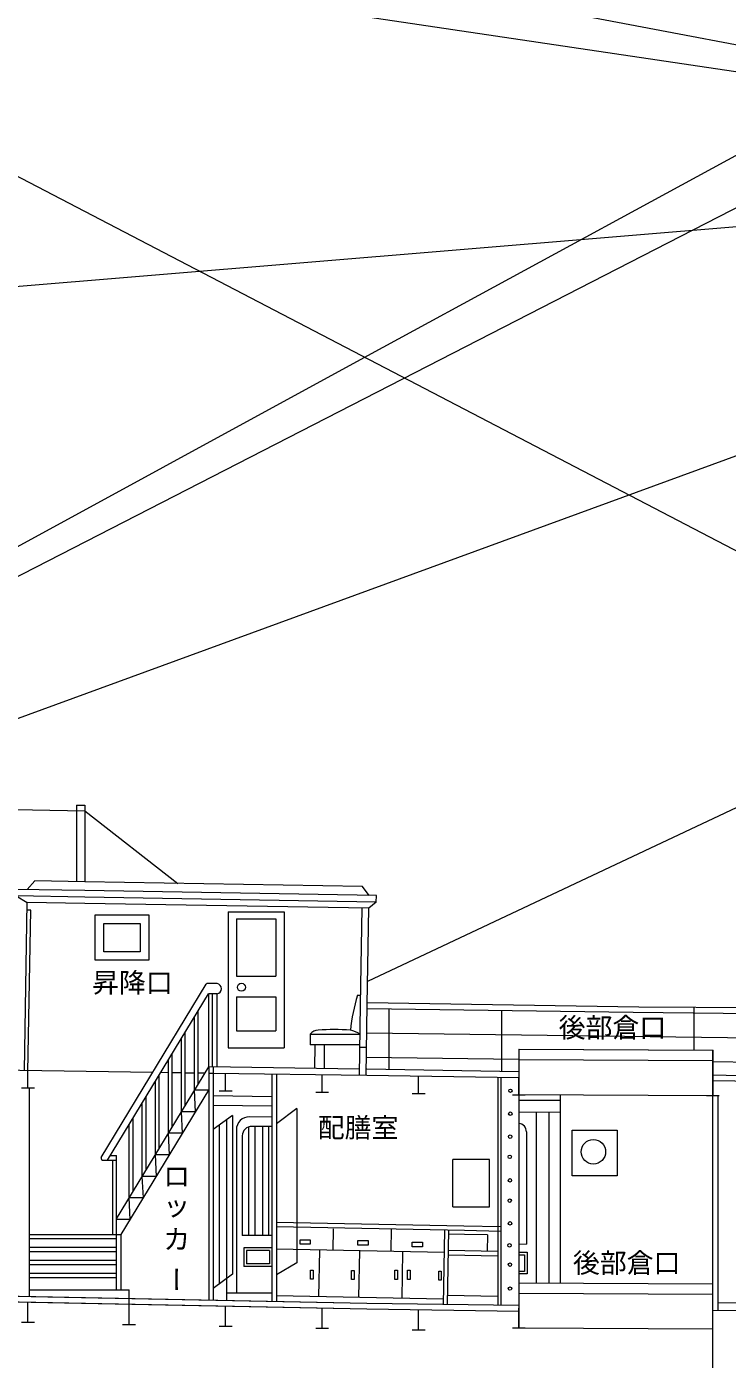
# Model space of a CAD drawing. Units: millimetres, scale not verified. Extents: x -51050 to 51050, y -29700 to 29700.
# Drawn here: x -26543 to -18400, y -15255 to 222 of the extents above; entities that cross this region are included whole.
import ezdxf
from ezdxf.enums import TextEntityAlignment as Align

# ---------------------------------------------------------------- set-up
doc = ezdxf.new("R2010")
doc.units = ezdxf.units.MM
doc.header["$LTSCALE"] = 100
doc.linetypes.add('USER1', pattern=[50.8, 31.75, -6.35, 6.35, -6.35])
doc.layers.add('0-3_keijou', color=7, linetype='Continuous', lineweight=18)
doc.layers.add('0-5_text', color=7, linetype='Continuous')
doc.styles.add('ＭＳ ゴシック', font='')
doc.styles.get('ＭＳ ゴシック').set_extended_font_data('MS Gothic')

msp = doc.modelspace()

# ---------------------------------------------------------------- linework, layer by layer
at = {"layer": '0-3_keijou'}
for p, q in [((-27315.2, -6504.4), (-10413.6, 2160.7)), ((-27270.1, -1190.7), (-10884.4, -9729.5)), ((-27210.6, -8017.9), (-9241.4, -1448.6)), ((-26867.9, -2811.6), (-10525.9, -1454.9)), ((-25963.4, -8818), (-25964.9, -9707.6)), ((-27152.3, -8862), (-25864.8, -8884.8)), ((-25864.8, -8884.8), (-24786.6, -9727.9)), ((-26447.2, -9697.4), (-26537.8, -9797.5)), ((-26664.2, -9870.7), (-26537.2, -9948.1)), ((-22563.1, -9867.7), (-22638.8, -9764.8)), ((-22480.4, -9944.5), (-22479.1, -9869.2)), ((-26569.2, -11902.8), (-26535.6, -9948.1)), ((-26495.8, -10040.4), (-26537.1, -10039.7)), ((-26528, -11915.8), (-26495.8, -10040.4)), ((-24199.9, -10056.8), (-23548.3, -10056.8)), ((-24199.9, -10056.8), (-24199.9, -11637.7)), ((-23548.3, -10056.8), (-23548.3, -11637.7)), ((-22480.4, -9944.5), (-22565.6, -10016.4)), ((-24102.7, -10137.9), (-23645.4, -10137.9)), ((-24102.7, -10137.9), (-24102.7, -10803.1)), ((-23645.4, -10137.9), (-23645.4, -10803.1)), ((-24102.7, -10803.1), (-23645.4, -10803.1)), ((-25676.5, -12910.2), (-24455.2, -10898.8)), ((-24329.1, -10890.8), (-24437.8, -10889.2)), ((-25602.2, -12943.8), (-24427.9, -11009.8)), ((-24329.1, -11011.2), (-24427.9, -11009.8)), ((-24427.4, -11859.9), (-24427.4, -11009.8)), ((-24383.6, -11860.5), (-24383.6, -11010.4)), ((-24329.1, -11861.3), (-24329.1, -11011.2)), ((-24102.7, -11045.4), (-24102.7, -11439.6)), ((-24102.7, -11045.4), (-23645.4, -11045.4)), ((-23645.4, -11045.4), (-23645.4, -11439.6)), ((-22698.5, -11026.4), (-22660.5, -11026.4)), ((-24591.4, -12130), (-24591.4, -11279.1)), ((-24547.7, -12058), (-24547.7, -11207.1)), ((-19493.7, -11226), (-22585.7, -11183.9)), ((-22334.7, -11187.3), (-22334.7, -11891)), ((-21026, -11205.1), (-21026, -11913.9)), ((-18098.4, -11243.6), (-19493.7, -11226)), ((-18790, -11168.9), (-18790, -11662.8)), ((-24102.7, -11439.6), (-23645.4, -11439.6)), ((-24743.2, -12380), (-24743.2, -11529.1)), ((-24699.5, -12308), (-24699.5, -11457.1)), ((-23246.9, -11476.8), (-23246.9, -11602.6)), ((-23246.9, -11476.8), (-22668.2, -11476.8)), ((-22670.4, -11602.6), (-23246.9, -11602.6)), ((-23194.9, -11602.6), (-23199.2, -11877.7)), ((-23085, -11602.6), (-23085, -11879.3)), ((-18098.4, -11523.3), (-22590.6, -11466.5)), ((-24851.3, -12558), (-24851.3, -11707.1)), ((-24199.9, -11637.7), (-23548.3, -11637.7)), ((-22593.4, -11633.1), (-22670.9, -11631.8)), ((-20823.1, -11772.5), (-22595.4, -11750.1)), ((-20823.1, -11652.1), (-18568.8, -11664)), ((-20823.1, -11652.1), (-20823.1, -12180)), ((-20818.8, -11652.1), (-18564.5, -11664)), ((-18568.8, -19331.3), (-18568.8, -11664)), ((-18568.8, -11664), (-18568.8, -12191.9)), ((-25077.9, -11924.4), (-28749.2, -11871.2)), ((-26528, -12103.2), (-26528, -11916)), ((-25497.9, -13622.9), (-24427.4, -11859.9)), ((-24895, -12630), (-24895, -11779.1)), ((-22675.3, -11885.3), (-24427.4, -11859.9)), ((-24427.4, -11859.9), (-24427.4, -14569.2)), ((-24376, -11860.6), (-24376, -14570.3)), ((-20823.1, -11917.5), (-22588.3, -11886.5)), ((-20823.1, -11773.5), (-18568.8, -11785.4)), ((-18098.4, -11806.9), (-18568.8, -11801)), ((-25046.8, -12880), (-25046.8, -12029.1)), ((-25003.1, -12808), (-25003.1, -11957.1)), ((-24895, -11927), (-24984, -11925.7)), ((-24743.2, -11929.2), (-24851.3, -11927.7)), ((-24591.4, -11931.4), (-24699.5, -11929.9)), ((-24471.9, -11933.2), (-24547.7, -11932.1)), ((-24376, -11934.6), (-24427.4, -11933.8)), ((-24230.6, -12136.7), (-24230.6, -11936.7)), ((-23692.5, -11945.2), (-23692.5, -14585.1)), ((-23641.2, -11945.2), (-23641.2, -14585.1)), ((-23109, -12152.9), (-23109, -11952.9)), ((-21987.3, -12168.4), (-21987.3, -11968.4)), ((-21066.6, -11980.6), (-21066.6, -14626.4)), ((-21031.6, -11981.1), (-21031.6, -14626.9)), ((-20823.1, -12183.9), (-20823.1, -11983.9)), ((-20823.1, -12183.9), (-20823.1, -11983.9)), ((-18098.4, -11964.7), (-18568.8, -11956.5)), ((-18568.8, -12191.9), (-18568.8, -11961.9)), ((-14684.7, -12076.2), (-18568.8, -12020.8)), ((-26603, -12103.2), (-26453, -12103.2)), ((-26508, -14527.3), (-26508, -12103.2)), ((-25154.9, -13058), (-25154.9, -12207.1)), ((-24579.2, -12380), (-24591.4, -12130)), ((-23692.5, -12206.2), (-24376, -12196.3)), ((-24305.6, -12136.7), (-24155.6, -12136.7)), ((-23184, -12152.9), (-23034, -12152.9)), ((-22062.3, -12168.4), (-21912.3, -12168.4)), ((-20898.1, -12183.9), (-20748.1, -12183.9)), ((-20823.1, -12180), (-18568.8, -12191.9)), ((-20823.1, -12180), (-20823.1, -14889.9)), ((-20343.2, -12182.6), (-20343.2, -14367.9)), ((-18643.8, -12191.9), (-18493.8, -12191.9)), ((-18508.4, -14685.3), (-18508.4, -12191.9)), ((-25198.6, -13130), (-25198.6, -12279.1)), ((-24579.2, -12380), (-24743.2, -12380)), ((-24731, -12630), (-24743.2, -12380)), ((-23692.5, -12316), (-24376, -12306.1)), ((-20823.1, -12244), (-20343.2, -12246.6)), ((-20823.1, -12380.1), (-20343.2, -12382.6)), ((-20621.8, -12381.1), (-20621.8, -14366.4)), ((-20475.6, -12381.9), (-20475.6, -14367.2)), ((-25350.4, -13380), (-25350.4, -12529.1)), ((-25306.7, -13308), (-25306.7, -12457.1)), ((-24305.5, -12535), (-24305.5, -14381)), ((-24219.2, -12471.4), (-24219.2, -14573.4)), ((-23692.5, -12442.7), (-23953.7, -12438.9)), ((-24731, -12630), (-24895, -12630)), ((-24882.8, -12880), (-24895, -12630)), ((-24105.9, -12588.9), (-24105.9, -14485.3)), ((-24036.7, -12659.1), (-24036.7, -13816.5)), ((-23964.1, -12555.6), (-23964.1, -13816.5)), ((-23692.5, -12552.5), (-23925.1, -12549.1)), ((-23889.4, -12549.6), (-23889.4, -13816.5)), ((-23801.2, -12550.9), (-23801.2, -13816.5)), ((-23733.3, -12551.9), (-23733.3, -13816.5)), ((-20735.3, -12612.5), (-20735.3, -13915.9)), ((-25651.7, -12943.8), (-25497.9, -12943.8)), ((-25568.1, -12887.6), (-25497.9, -12887.6)), ((-25541.6, -13803.6), (-25541.6, -12943.8)), ((-25497.9, -14447), (-25497.9, -12887.6)), ((-24882.8, -12880), (-25046.8, -12880)), ((-25034.6, -13130), (-25046.8, -12880)), ((-21589.2, -13482.1), (-21589.2, -12934.1)), ((-25034.6, -13130), (-25198.6, -13130)), ((-25186.4, -13380), (-25198.6, -13130)), ((-25186.4, -13380), (-25350.4, -13380)), ((-25338.2, -13630), (-25350.4, -13380)), ((-25338.2, -13630), (-25502.2, -13630)), ((-21461.7, -13708.3), (-23641.2, -13664.4)), ((-21454.9, -13760.4), (-23641.2, -13716.4)), ((-22980, -13740.6), (-22985, -13989.4)), ((-22306.3, -13743.3), (-22311.3, -13992)), ((-21686.9, -13755.7), (-21704.2, -14617.8)), ((-21639.6, -13756.7), (-21657, -14618.6)), ((-21031.6, -13716.9), (-21461.7, -13708.3)), ((-21031.6, -13768.9), (-21454.9, -13760.4)), ((-26508, -13803.6), (-25443.6, -13803.6)), ((-26508, -13853.6), (-25497.9, -13853.6)), ((-25443.6, -14447), (-25443.6, -13803.6)), ((-23692.5, -13816.5), (-24036.7, -13816.5)), ((-21185.7, -13810.8), (-21189.5, -14001)), ((-20823.1, -13915.4), (-20735.3, -13915.9)), ((-26508, -13953.6), (-25497.9, -13953.6)), ((-26508, -14003.6), (-25497.9, -14003.6)), ((-23692.5, -13961.6), (-24019.5, -13961.6)), ((-24019.5, -13961.6), (-24019.5, -14176.7)), ((-23722.5, -13991.6), (-23989.5, -13991.6)), ((-23989.5, -13991.6), (-23989.5, -14146.7)), ((-23722.5, -13991.6), (-23722.5, -14146.7)), ((-21692.1, -14015.4), (-23641.2, -13976.2)), ((-23139.9, -13986.3), (-23150.8, -14527.8)), ((-23139.9, -13986.3), (-23150.8, -14527.8)), ((-22676.3, -13995.6), (-22687.2, -14537.2)), ((-22173.3, -14005.7), (-22184.2, -14547.3)), ((-21066.6, -14056.5), (-21645.4, -14044.9)), ((-21066.6, -14003.5), (-21644.3, -13991.9)), ((-26508, -14103.6), (-25497.9, -14103.6)), ((-26508, -14153.6), (-25497.9, -14153.6)), ((-23692.5, -14176.7), (-24019.5, -14176.7)), ((-23722.5, -14146.7), (-23989.5, -14146.7)), ((-26508, -14253.6), (-25497.9, -14253.6)), ((-26508, -14303.6), (-25497.9, -14303.6)), ((-20823.1, -14365.3), (-18568.8, -14377.2)), ((-22588.3, -14606.3), (-28749.2, -14482.2)), ((-26508, -14447), (-25352.3, -14447)), ((-25352.3, -14618.6), (-25352.3, -14447)), ((-23692.5, -14485.3), (-24219.2, -14485.3)), ((-21703, -14557), (-23641.2, -14518)), ((-21066.6, -14526.5), (-21654.9, -14514.7)), ((-20823.1, -14486.8), (-18568.8, -14498.7)), ((-22588.3, -14674.2), (-28749.2, -14550.2)), ((-26528, -14824.9), (-26528, -14594.9)), ((-25352.3, -14848.6), (-25352.3, -14618.6)), ((-24230.6, -14871.2), (-24230.6, -14641.2)), ((-23109, -14893.7), (-23109, -14663.7)), ((-21987.3, -14912.2), (-21987.3, -14682.2)), ((-20823.1, -14889.9), (-20823.1, -14659.9)), ((-18568.8, -14684.9), (-8072.5, -14752.1)), ((-18508.4, -14595.3), (-8072.5, -14662.1)), ((-26603, -14824.9), (-26453, -14824.9)), ((-25427.3, -14848.6), (-25277.3, -14848.6)), ((-24305.6, -14871.2), (-24155.6, -14871.2)), ((-23184, -14893.7), (-23034, -14893.7)), ((-22062.3, -14912.2), (-21912.3, -14912.2)), ((-20898.1, -14889.9), (-20748.1, -14889.9)), ((-20823.1, -14889.9), (-18568.8, -14901.8))]:
    msp.add_line(p, q, dxfattribs=at)
at = {"layer": '0-3_keijou', "linetype": 'USER1'}
for p, q in [((-23401.5, -12343.6), (-23641.2, -12520.1)), ((-24151.2, -12421.3), (-24376.2, -12587.1)), ((-24151.2, -12421.3), (-24151.2, -14267.3)), ((-24151.2, -14267.3), (-24376.2, -14433.1))]:
    msp.add_line(p, q, dxfattribs=at)
at = {"layer": '0-3_keijou'}
for points in [[(-27336.9, -6189.5), (-22578.7, -3598.3), (-15279, 367), (-9858.4, 3344.2)], [(-26739.6, 1613.6), (-10525.9, -1454.9), (-26624.2, 935.4)], [(-10764.4, -8501.2), (-17492.1, -8469.5), (-22580.3, -10867.3)], [(-25963.4, -8818), (-25864.8, -8818), (-25866.2, -9709.3)], [(-22638.8, -9764.8), (-25866.2, -9709.3), (-26448.9, -9699.3)], [(-22479.1, -9869.2), (-25866.2, -9810.9), (-26662.9, -9797.2)], [(-22480.4, -9944.5), (-25866.2, -9886.3), (-26661, -9872.7)], [(-22565.6, -10016.4), (-25866.2, -9959.6), (-26537.2, -9948.1)], [(-22676.5, -11959.2), (-22662.3, -11134.6), (-22643.1, -10015)], [(-22599, -11960.3), (-22584.9, -11135.6), (-22565.6, -10016.4)], [(-18098.4, -11171.3), (-19428.6, -11166.8), (-22584.5, -11113.2)], [(-20823.1, -11983.9), (-22588.3, -11960.5), (-24376, -11934.6)], [(-25443.6, -13803.6), (-24427.4, -12130), (-24591.4, -12130)], [(-21589.2, -13482.1), (-21163, -13482.1), (-21163, -12934.1), (-21589.2, -12934.1)], [(-21185.7, -13810.8), (-21454.9, -13805.4), (-21640.5, -13801.7)], [(-20823.1, -14011.8), (-20726.9, -14011.8), (-20726.9, -14263.2), (-20823.1, -14263.2)], [(-20823.1, -14041.8), (-20756.9, -14041.8), (-20756.9, -14233.2), (-20823.1, -14233.2)], [(-20823.1, -14629.7), (-22588.3, -14606.3), (-28749.2, -14482.2)], [(-20823.1, -14697.6), (-22588.3, -14674.2), (-28749.2, -14550.2)]]:
    msp.add_lwpolyline(points, dxfattribs=at)
for points in [[(-25745.7, -10093.9), (-25123.4, -10093.9), (-25123.4, -10620.7), (-25745.7, -10620.7)], [(-25645.7, -10193.9), (-25223.4, -10193.9), (-25223.4, -10520.7), (-25645.7, -10520.7)], [(-20205, -12592.4), (-19680.3, -12592.4), (-19680.3, -13124.9), (-20205, -13124.9)], [(-23365.9, -13866.4), (-23247.3, -13866.4), (-23247.3, -13919.4), (-23365.9, -13919.4)], [(-23365.9, -13866.4), (-23247.3, -13866.4), (-23247.3, -13919.4), (-23365.9, -13919.4)], [(-22694, -13876.1), (-22575.3, -13876.1), (-22575.3, -13929), (-22694, -13929)], [(-22060.9, -13895.3), (-21942.3, -13895.3), (-21942.3, -13948.3), (-22060.9, -13948.3)], [(-23244.6, -14218.6), (-23214.9, -14218.6), (-23214.9, -14324.6), (-23244.6, -14324.6)], [(-23244.6, -14218.6), (-23214.9, -14218.6), (-23214.9, -14324.6), (-23244.6, -14324.6)], [(-22766.6, -14221.7), (-22737, -14221.7), (-22737, -14327.6), (-22766.6, -14327.6)], [(-22263.7, -14221.2), (-22234.1, -14221.2), (-22234.1, -14327.2), (-22263.7, -14327.2)], [(-22115.4, -14221.2), (-22085.7, -14221.2), (-22085.7, -14327.2), (-22115.4, -14327.2)], [(-21754.5, -14230.4), (-21724.8, -14230.4), (-21724.8, -14336.4), (-21754.5, -14336.4)]]:
    msp.add_lwpolyline(points, close=True, dxfattribs=at)
at = {"layer": '0-3_keijou', "linetype": 'USER1'}
msp.add_lwpolyline([(-23401.5, -12343.6), (-23401.5, -14132.5), (-23641.2, -14271.8)], dxfattribs=at)
at = {"layer": '0-3_keijou'}
for centre, radius in [((-24046.2, -10933.9), 46.6), ((-20921, -12135.6), 20), ((-20922.2, -12402.1), 20), ((-20923.3, -12668.5), 20), ((-19956.5, -12844.8), 142), ((-20928.5, -12902.9), 20), ((-20926.8, -13176.3), 20), ((-20928.4, -13412.1), 20), ((-20925.8, -13675.7), 20), ((-20931.7, -13930.6), 20), ((-20926.6, -14155.5), 20), ((-20925.9, -14433.4), 20)]:
    msp.add_circle(centre, radius, dxfattribs=at)
for centre, radius, start, end in [((-24438.1, -10909.2), 20, 89.16967, 148.73349), ((-24341.2, -10951), 61.4, 281.34816, 78.65184), ((-20560.2, -11670.6), 2233.3, 163.23378, 173.86896), ((-23149.3, -11560.3), 128.4, 92.59124, 139.44902), ((-22967.9, -14276.7), 2850.8, 86.23419, 93.76581), ((-22913.3, -11928.6), 514, 61.52136, 75.04525), ((-23955.9, -12588.9), 150, 89.16967, 180), ((-20826.9, -12607.7), 91.7, 356.97584, 87.62375), ((-23926.7, -12659.1), 110, 89.16967, 180), ((-25648.8, -12915.7), 28.3, 168.69043, 264.0775)]:
    msp.add_arc(centre, radius, start, end, dxfattribs=at)

# ---------------------------------------------------------------- texts
at = {"layer": '0-5_text', "style": 'ＭＳ ゴシック'}
for s, p in [('昇降口', (-25783, -11063.2)), ('後部倉口', (-20360.2, -11585)), ('配膳室', (-23160.2, -12746.9)), ('ロ', (-24955.3, -13312.6)), ('ッ', (-24955.3, -13654.9)), ('カ', (-24955.3, -14045.2)), ('後部倉口', (-20194.7, -14317.9))]:
    msp.add_text(s, height=229.1, dxfattribs=at).set_placement(p, align=Align.BOTTOM_LEFT)
msp.add_text('ー', height=229.1, rotation=90, dxfattribs=at).set_placement((-24611, -14481.8), align=Align.BOTTOM_LEFT)

doc.saveas('drawing.dxf')
